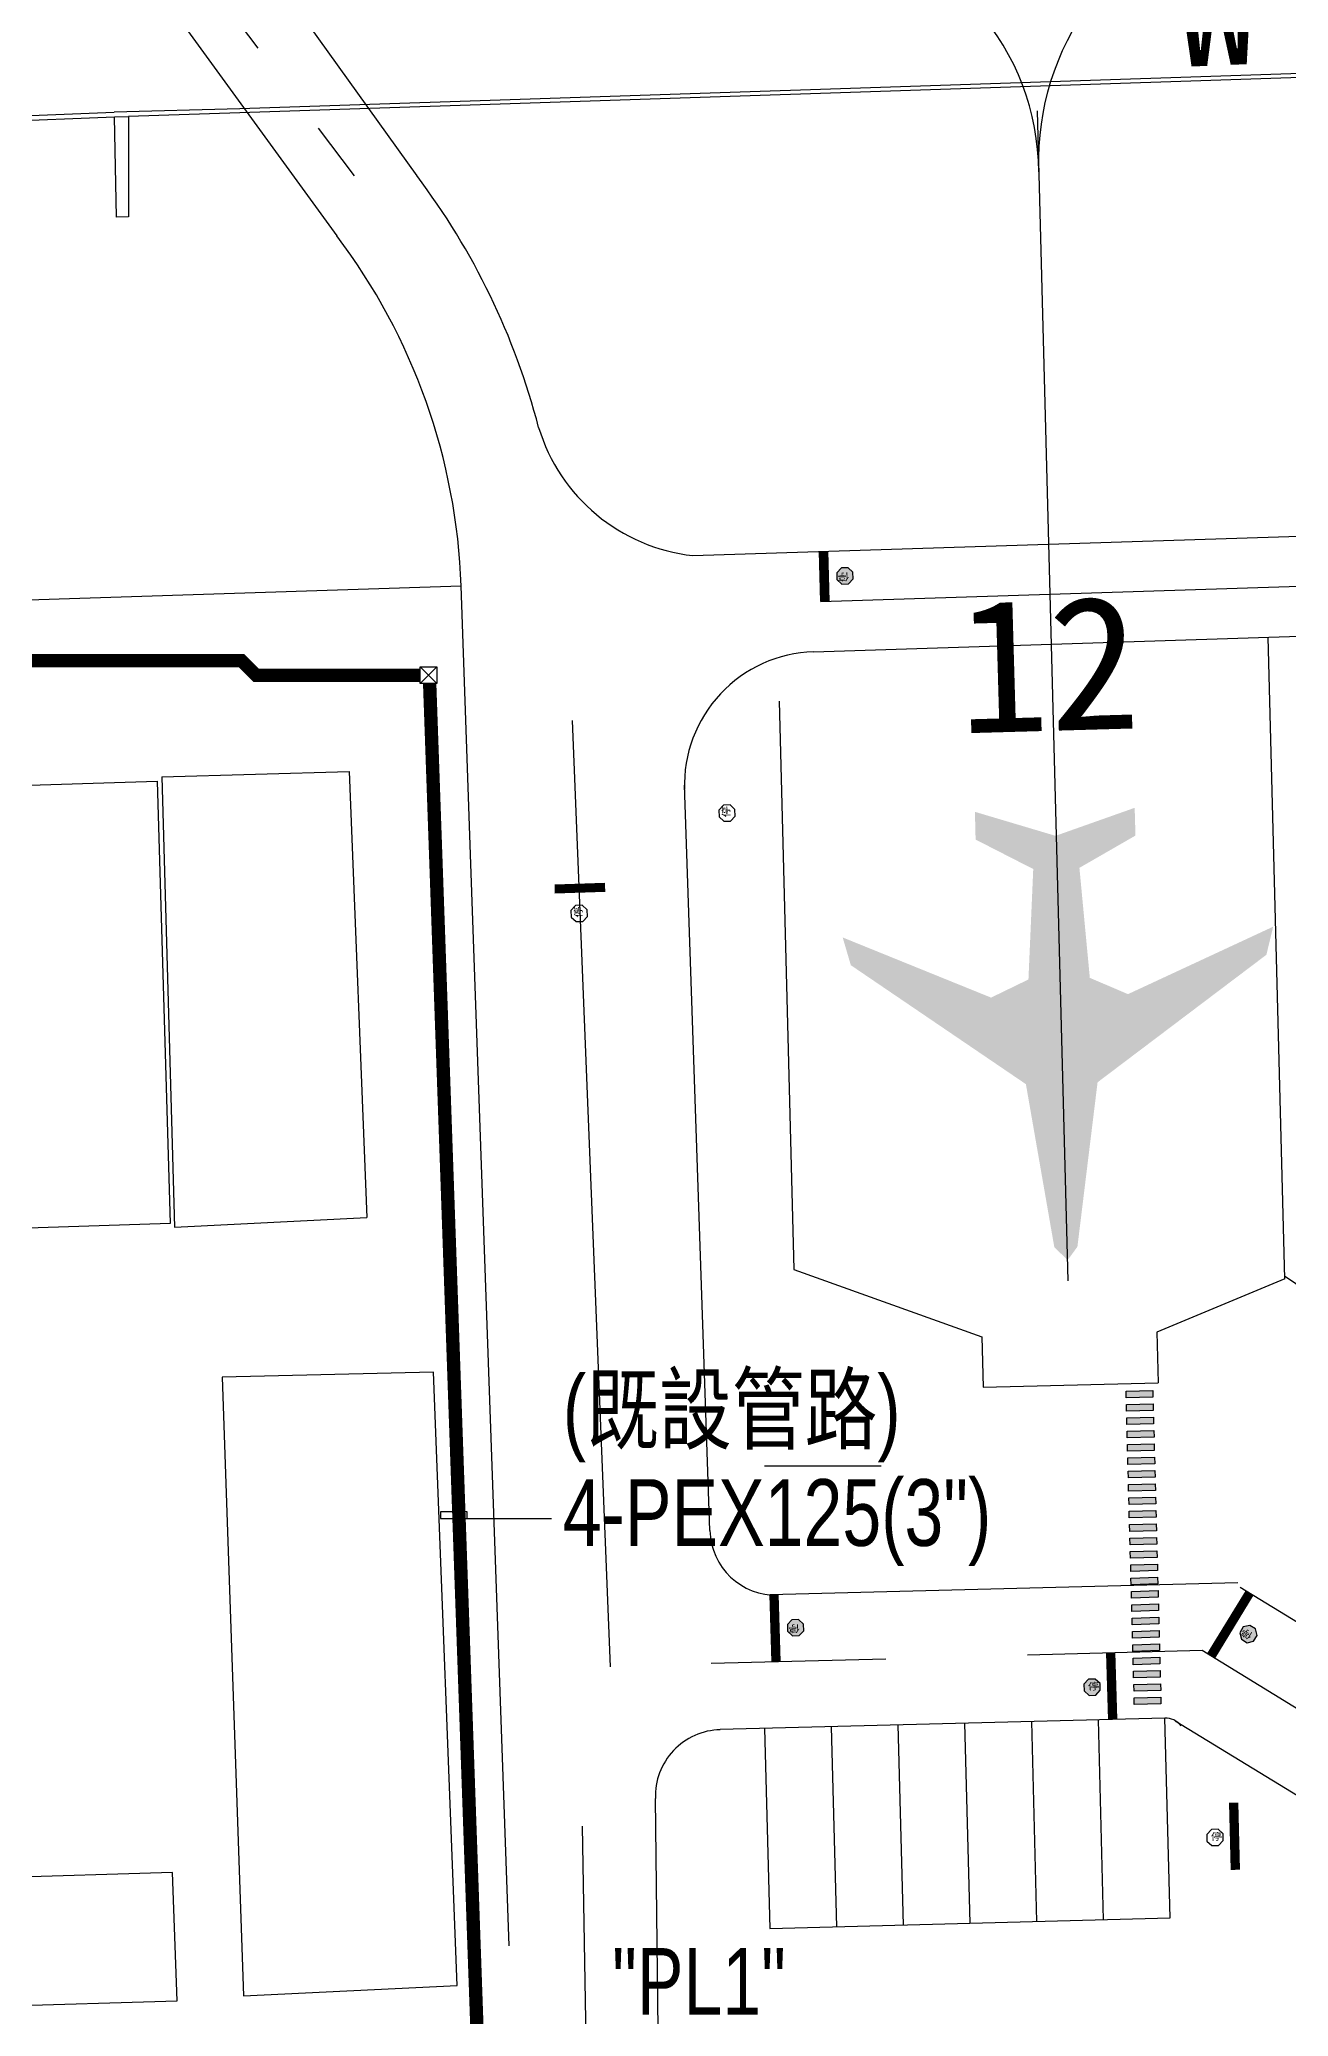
# Model space of a CAD drawing. Extents: x 71210 to 87171, y -11349 to 219.
# Drawn here: x 76465 to 77401, y -7386 to -5904 of the extents above; entities that cross this region are included whole.
import ezdxf
from ezdxf.enums import TextEntityAlignment as Align

# ---------------------------------------------------------------- set-up
doc = ezdxf.new("R2010")
doc.units = 0
doc.linetypes.add('DASHED', pattern=[0.75, 0.5, -0.25])
doc.linetypes.add('HIDDEN', pattern=[9.525, 6.35, -3.175])
for name, color, linetype in [('建築', 7, 'Continuous'), ('文字', 6, 'Continuous'), ('既設手孔', 3, 'DASHED'), ('既設管線', 1, 'HIDDEN')]:
    doc.layers.add(name, color=color, linetype=linetype)
doc.styles.add('TC_T1', font='romanc.shx', dxfattribs={"width": 0.8, "bigfont": '@chineset.shx'})
doc.styles.add('新細明體', font='')
doc.styles.add('細明體', font='')
doc.styles.get('新細明體').set_extended_font_data('新細明體')
doc.styles.get('細明體').set_extended_font_data('細明體')

msp = doc.modelspace()

# ---------------------------------------------------------------- hatches: boundary and pattern name
at = {"layer": '建築', "ltscale": 1000}
h = msp.add_hatch(color=256, dxfattribs=at)
h.dxf.hatch_style = 1
h.paths.add_polyline_path([(83121.6, -5771.5), (83115.7, -5774.5), (83110.1, -5772.3), (83107.2, -5766.8), (83109.3, -5760.9), (83115.3, -5758.3), (83120.9, -5760.4), (83123.3, -5765.8)])
h.paths.add_polyline_path([(83411.7, -5650.9), (83418.1, -5649.2), (83423.1, -5652.5), (83424.7, -5658.5), (83421.3, -5663.9), (83415, -5665.1), (83410, -5661.9), (83408.8, -5656.1)])
h.paths.add_polyline_path([(82083.6, -6006.4), (82082.4, -6001.6), (82078.1, -5999), (82073.3, -6000.3), (82070.7, -6004.5), (82071.9, -6009.4), (82076.2, -6011.9), (82081.1, -6010.7)])
h.paths.add_polyline_path([(81772.2, -6123), (81773.5, -6127.9), (81777.8, -6130.4), (81782.7, -6129.1), (81785.2, -6124.8), (81783.9, -6120), (81779.6, -6117.4), (81774.8, -6118.7)])
h.paths.add_polyline_path([(81988.6, -6215), (81993.5, -6213.7), (81996, -6209.4), (81994.7, -6204.5), (81990.3, -6202), (81985.5, -6203.3), (81983, -6207.6), (81984.3, -6212.5)])
h.paths.add_polyline_path([(82119.2, -6883.9), (82114.4, -6885.2), (82111.9, -6889.5), (82113.2, -6894.4), (82117.5, -6896.9), (82122.3, -6895.6), (82124.8, -6891.3), (82123.6, -6886.4)])
h.paths.add_polyline_path([(82271.3, -7154.7), (82276, -7153), (82278.2, -7148.5), (82276.5, -7143.8), (82272, -7141.6), (82267.3, -7143.3), (82265.1, -7147.8), (82266.8, -7152.5)])
h.paths.add_polyline_path([(81970, -7255), (81975, -7255.1), (81978.6, -7251.6), (81978.7, -7246.6), (81975.2, -7243), (81970.2, -7242.9), (81966.6, -7246.4), (81966.5, -7251.4)])
h.paths.add_polyline_path([(81821.2, -7132), (81821.4, -7137), (81825, -7140.4), (81830, -7140.3), (81833.4, -7136.7), (81833.3, -7131.7), (81829.7, -7128.2), (81824.7, -7128.4)])
h.paths.add_polyline_path([(77964.7, -7187.9), (77964.5, -7182.9), (77960.9, -7179.5), (77955.9, -7179.6), (77952.5, -7183.2), (77952.6, -7188.2), (77956.2, -7191.7), (77961.2, -7191.5)])
h.paths.add_polyline_path([(77788.3, -7238.1), (77788.5, -7243), (77792.1, -7246.5), (77797.1, -7246.4), (77800.5, -7242.7), (77800.4, -7237.7), (77796.8, -7234.3), (77791.8, -7234.4)])
h.paths.add_polyline_path([(77623, -7242.4), (77623.2, -7247.4), (77626.8, -7250.8), (77631.8, -7250.7), (77635.2, -7247.1), (77635.1, -7242.1), (77631.5, -7238.6), (77626.5, -7238.8)])
h.paths.add_polyline_path([(77374.5, -7105), (77377.1, -7100.7), (77375.9, -7095.9), (77371.7, -7093.3), (77366.8, -7094.4), (77364.2, -7098.7), (77365.4, -7103.6), (77369.6, -7106.2)])
h.paths.add_polyline_path([(77247.4, -7137.2), (77247.5, -7142.2), (77251.2, -7145.7), (77256.2, -7145.5), (77259.6, -7141.9), (77259.5, -7136.9), (77255.8, -7133.5), (77250.8, -7133.6)])
h.paths.add_polyline_path([(77037.4, -7097.3), (77037.3, -7092.3), (77033.6, -7088.8), (77028.6, -7089), (77025.2, -7092.6), (77025.3, -7097.6), (77029, -7101), (77034, -7100.9)])
h.paths.add_polyline_path([(77074.4, -6308.6), (77074.3, -6303.6), (77070.6, -6300.2), (77065.6, -6300.3), (77062.2, -6304), (77062.3, -6309), (77066, -6312.4), (77071, -6312.3)])
for points in [[(77235.2, -6819.3), (77225.2, -6809.7), (77203.9, -6687.4), (77072.7, -6598.2), (77066.6, -6577.4), (77177.8, -6622.5), (77205.8, -6608.9), (77209.4, -6526.1), (77166.2, -6504), (77165.7, -6483.2), (77226.1, -6501.2), (77285.4, -6480.2), (77286, -6501), (77244, -6525.2), (77251.8, -6607.7), (77280.4, -6619.9), (77389.2, -6569.3), (77384.1, -6590.4), (77257.6, -6686), (77242.5, -6809.3)], [(77279, -6917.7), (77279.1, -6922.7), (77299.1, -6922.2), (77298.9, -6917.2)], [(77279.2, -6927.7), (77279.3, -6932.7), (77299.3, -6932.2), (77299.2, -6927.2)], [(77279.5, -6937.7), (77279.6, -6942.7), (77299.6, -6942.2), (77299.5, -6937.2)], [(77279.7, -6947.7), (77279.9, -6952.7), (77299.9, -6952.2), (77299.7, -6947.2)], [(77280, -6957.7), (77280.1, -6962.7), (77300.1, -6962.2), (77300, -6957.2)], [(77280.3, -6967.7), (77280.4, -6972.7), (77300.4, -6972.2), (77300.3, -6967.2)], [(77280.5, -6977.7), (77280.7, -6982.7), (77300.7, -6982.2), (77300.5, -6977.2)], [(77280.8, -6987.7), (77280.9, -6992.7), (77300.9, -6992.2), (77300.8, -6987.2)], [(77281.1, -6997.7), (77281.2, -7002.7), (77301.2, -7002.2), (77301, -6997.2)], [(77281.3, -7007.7), (77281.4, -7012.7), (77301.4, -7012.2), (77301.3, -7007.2)], [(77281.6, -7017.7), (77281.7, -7022.7), (77301.7, -7022.2), (77301.6, -7017.2)], [(77281.8, -7027.7), (77282, -7032.7), (77302, -7032.2), (77301.8, -7027.2)], [(77282.1, -7037.7), (77282.2, -7042.7), (77302.2, -7042.2), (77302.1, -7037.2)], [(77282.4, -7047.7), (77282.5, -7052.7), (77302.5, -7052.1), (77302.4, -7047.2)], [(77282.6, -7057.7), (77282.8, -7062.7), (77302.8, -7062.1), (77302.6, -7057.1)], [(77282.9, -7067.7), (77283, -7072.7), (77303, -7072.1), (77302.9, -7067.1)], [(77283.2, -7077.7), (77283.3, -7082.7), (77303.3, -7082.1), (77303.2, -7077.1)], [(77283.4, -7087.7), (77283.6, -7092.7), (77303.5, -7092.1), (77303.4, -7087.1)], [(77283.7, -7097.7), (77283.8, -7102.7), (77303.8, -7102.1), (77303.7, -7097.1)], [(77283.9, -7107.7), (77284.1, -7112.7), (77304.1, -7112.1), (77303.9, -7107.1)], [(77284.2, -7117.7), (77284.3, -7122.7), (77304.3, -7122.1), (77304.2, -7117.1)], [(77284.5, -7127.6), (77284.6, -7132.6), (77304.6, -7132.1), (77304.5, -7127.1)], [(77284.7, -7137.6), (77284.9, -7142.6), (77304.9, -7142.1), (77304.7, -7137.1)], [(77285, -7147.6), (77285.1, -7152.6), (77305.1, -7152.1), (77305, -7147.1)]]:
    msp.add_hatch(color=256, dxfattribs=at).paths.add_polyline_path(points)

# ---------------------------------------------------------------- linework, layer by layer
for p, q in [((76458.6, -5736.2, -12.7), (76687.6, -6051.4, -12.7)), ((76550, -5731, -12.7), (76747.4, -6006.2, -12.7)), ((76601.2, -5874.7, -12.7), (76628.3, -5910.7, -12.7)), ((77759.8, -5917.8, -12.7), (76614.9, -5956.1, -12.7)), ((77759.6, -5920.8, -12.7), (76614.9, -5959.2, -12.7)), ((76210.1, -5970.3, -12.7), (76520.8, -5958.7, -12.7)), ((76614.9, -5956.1, -12.7), (76520.8, -5958.7, -12.7)), ((77212.3, -5957.7, -12.7), (77235.4, -6834.9, -12.7)), ((76210.8, -5973.7, -12.7), (76521, -5962.2, -12.7)), ((76521, -5962.2, -12.7), (76531.4, -5961.9, -12.7)), ((76522.4, -6037.2, -12.7), (76521, -5962.2, -12.7)), ((76614.9, -5959.2, -12.7), (76531.4, -5961.9, -12.7)), ((76531.4, -5961.9, -12.7), (76531.5, -6037.1, -12.7)), ((76673.5, -5970.5, -12.7), (76700.6, -6006.4, -12.7)), ((76531.5, -6037.1, -12.7), (76522.4, -6037.2, -12.7)), ((76954.3, -6291.1, -12.7), (78857.8, -6229.9, -12.7)), ((77050.3, -6325.5, -12.7), (77049.1, -6288, -12.7)), ((77049.7, -6288, -12.7), (77050.7, -6325.5, -12.7)), ((77050.2, -6288, -12.7), (77051.2, -6325.5, -12.7)), ((77050.3, -6325.5, -12.7), (78092.4, -6292, -12.7)), ((77050.7, -6288, -12.7), (77051.7, -6325.5, -12.7)), ((77051.2, -6288, -12.7), (77052.2, -6325.5, -12.7)), ((77051.7, -6287.9, -12.7), (77052.7, -6325.4, -12.7)), ((77052.2, -6287.9, -12.7), (77053.2, -6325.4, -12.7)), ((77052.7, -6287.9, -12.7), (77053.7, -6325.4, -12.7)), ((77053.2, -6287.9, -12.7), (77054.2, -6325.4, -12.7)), ((77053.7, -6287.9, -12.7), (77054.7, -6325.4, -12.7)), ((77054.2, -6287.9, -12.7), (77055.2, -6325.3, -12.7)), ((77054.7, -6287.8, -12.7), (77055.7, -6325.3, -12.7)), ((77055.2, -6287.8, -12.7), (77056.2, -6325.3, -12.7)), ((77055.2, -6287.8, -12.7), (77056.2, -6325.3, -12.7)), ((75156, -6366, -12.7), (76780.7, -6313.8, -12.7)), ((76787.8, -6515.2, -12.7), (76780.7, -6313.8, -12.7)), ((76787.8, -6515.2, -12.7), (76780.7, -6313.8, -12.7)), ((77065.6, -6300.3, -12.7), (77062.2, -6304, -12.7)), ((77065.6, -6300.3, -12.7), (77062.2, -6304, -12.7)), ((77062.2, -6304, -12.7), (77062.3, -6309, -12.7)), ((77062.2, -6304, -12.7), (77062.3, -6309, -12.7)), ((77062.3, -6309, -12.7), (77066, -6312.4, -12.7)), ((77062.3, -6309, -12.7), (77066, -6312.4, -12.7)), ((77070.6, -6300.2, -12.7), (77065.6, -6300.3, -12.7)), ((77070.6, -6300.2, -12.7), (77065.6, -6300.3, -12.7)), ((77066, -6312.4, -12.7), (77071, -6312.3, -12.7)), ((77066, -6312.4, -12.7), (77071, -6312.3, -12.7)), ((77074.3, -6303.6, -12.7), (77070.6, -6300.2, -12.7)), ((77074.3, -6303.6, -12.7), (77070.6, -6300.2, -12.7)), ((77071, -6312.3, -12.7), (77074.4, -6308.6, -12.7)), ((77071, -6312.3, -12.7), (77074.4, -6308.6, -12.7)), ((77074.4, -6308.6, -12.7), (77074.3, -6303.6, -12.7)), ((77074.4, -6308.6, -12.7), (77074.3, -6303.6, -12.7)), ((77044.8, -6363.2, -12.7), (78391.7, -6319.9, -12.7)), ((77385.2, -6352.3, -12.7), (77397.8, -6833.3, -12.7)), ((77018.9, -6400.3, -12.7), (77030.1, -6826.4, -12.7)), ((76892.6, -7124.3, 13.3), (76864.2, -6414.8, -12.7)), ((76266, -6469.1, 97.6), (76552.8, -6460.1, 97.6)), ((76552.8, -6460.1, 97.6), (76562.7, -6792, 97.6)), ((76556.5, -6457, -12.7), (76696.9, -6453, -12.7)), ((76556.5, -6457, -12.7), (76565.9, -6794.7, -12.7)), ((76696.9, -6453, -12.7), (76710.1, -6787.4, -12.7)), ((76967, -7022.1, -12.7), (76948, -6463.1, -12.7)), ((76977.2, -6478.2, -12.7), (76973.8, -6481.9, -12.7)), ((76977.2, -6478.2, -12.7), (76973.8, -6481.9, -12.7)), ((76973.8, -6481.9, -12.7), (76974, -6486.9, -12.7)), ((76973.8, -6481.9, -12.7), (76974, -6486.9, -12.7)), ((76974, -6486.9, -12.7), (76977.6, -6490.3, -12.7)), ((76974, -6486.9, -12.7), (76977.6, -6490.3, -12.7)), ((76982.2, -6478, -12.7), (76977.2, -6478.2, -12.7)), ((76982.2, -6478, -12.7), (76977.2, -6478.2, -12.7)), ((76977.6, -6490.3, -12.7), (76982.6, -6490.1, -12.7)), ((76977.6, -6490.3, -12.7), (76982.6, -6490.1, -12.7)), ((76985.9, -6481.5, -12.7), (76982.2, -6478, -12.7)), ((76985.9, -6481.5, -12.7), (76982.2, -6478, -12.7)), ((76982.6, -6490.1, -12.7), (76986, -6486.5, -12.7)), ((76982.6, -6490.1, -12.7), (76986, -6486.5, -12.7)), ((76986, -6486.5, -12.7), (76985.9, -6481.5, -12.7)), ((76986, -6486.5, -12.7), (76985.9, -6481.5, -12.7)), ((76816.6, -7333.4, -12.7), (76787.8, -6515.2, -12.7)), ((76888.3, -6537, -12.7), (76850.8, -6538.1, -12.7)), ((76888.3, -6537.5, -12.7), (76850.8, -6538.6, -12.7)), ((76888.3, -6538, -12.7), (76850.9, -6539.1, -12.7)), ((76888.4, -6538.5, -12.7), (76850.9, -6539.6, -12.7)), ((76888.4, -6539, -12.7), (76850.9, -6540.1, -12.7)), ((76888.4, -6539.5, -12.7), (76850.9, -6540.6, -12.7)), ((76888.4, -6540, -12.7), (76850.9, -6541.1, -12.7)), ((76888.4, -6540.5, -12.7), (76850.9, -6541.6, -12.7)), ((76888.4, -6541, -12.7), (76851, -6542.1, -12.7)), ((76888.5, -6541.5, -12.7), (76851, -6542.6, -12.7)), ((76888.5, -6542, -12.7), (76851, -6543.1, -12.7)), ((76888.5, -6542.5, -12.7), (76851, -6543.6, -12.7)), ((76888.5, -6543, -12.7), (76851, -6544.1, -12.7)), ((76866.5, -6553.5, -12.7), (76863, -6557.1, -12.7)), ((76863, -6557.1, -12.7), (76863.2, -6562.1, -12.7)), ((76863.2, -6562.1, -12.7), (76866.8, -6565.5, -12.7)), ((76871.5, -6553.3, -12.7), (76866.5, -6553.5, -12.7)), ((76866.8, -6565.5, -12.7), (76871.8, -6565.4, -12.7)), ((76875.1, -6556.7, -12.7), (76871.5, -6553.3, -12.7)), ((76871.8, -6565.4, -12.7), (76875.3, -6561.7, -12.7)), ((76875.3, -6561.7, -12.7), (76875.1, -6556.7, -12.7)), ((76565.9, -6794.7, -12.7), (76710.1, -6787.4, -12.7)), ((76562.7, -6792, 97.6), (76275.6, -6801, 97.6)), ((77030, -6826.4, -12.7), (77170.9, -6876.9, -12.7)), ((77397.9, -6833.3, -12.7), (77302.1, -6873.4, -12.7)), ((77532.9, -6924.1, -12.7), (77397.8, -6831.3, -12.7)), ((77170.9, -6876.9, -12.7), (77171.9, -6914.7, -12.7)), ((77302.1, -6873.4, -12.7), (77303.1, -6911.3, -12.7)), ((76760, -6903.4, 84.3), (76601.5, -6907.1, 84.3)), ((76601.5, -6907.1, 84.3), (76617.6, -7370.9, 84.3)), ((76777.6, -7363.3, 84.3), (76760, -6903.4, 84.3)), ((77171.9, -6914.7, -12.7), (77303.1, -6911.3, -12.7)), ((77279, -6917.7, -12.7), (77298.9, -6917.2, -12.7)), ((77279.1, -6922.7, -12.7), (77279, -6917.7, -12.7)), ((77299.1, -6922.2, -12.7), (77279.1, -6922.7, -12.7)), ((77298.9, -6917.2, -12.7), (77299.1, -6922.2, -12.7)), ((77279.2, -6927.7, -12.7), (77299.2, -6927.2, -12.7)), ((77279.3, -6932.7, -12.7), (77279.2, -6927.7, -12.7)), ((77299.3, -6932.2, -12.7), (77279.3, -6932.7, -12.7)), ((77279.5, -6937.7, -12.7), (77299.5, -6937.2, -12.7)), ((77299.2, -6927.2, -12.7), (77299.3, -6932.2, -12.7)), ((77299.5, -6937.2, -12.7), (77299.6, -6942.2, -12.7)), ((77279.6, -6942.7, -12.7), (77279.5, -6937.7, -12.7)), ((77299.6, -6942.2, -12.7), (77279.6, -6942.7, -12.7)), ((77279.7, -6947.7, -12.7), (77299.7, -6947.2, -12.7)), ((77279.9, -6952.7, -12.7), (77279.7, -6947.7, -12.7)), ((77299.7, -6947.2, -12.7), (77299.9, -6952.2, -12.7)), ((77299.9, -6952.2, -12.7), (77279.9, -6952.7, -12.7)), ((77280, -6957.7, -12.7), (77300, -6957.2, -12.7)), ((77280.1, -6962.7, -12.7), (77280, -6957.7, -12.7)), ((77300.1, -6962.2, -12.7), (77280.1, -6962.7, -12.7)), ((77300, -6957.2, -12.7), (77300.1, -6962.2, -12.7)), ((77280.3, -6967.7, -12.7), (77300.3, -6967.2, -12.7)), ((77280.4, -6972.7, -12.7), (77280.3, -6967.7, -12.7)), ((77300.4, -6972.2, -12.7), (77280.4, -6972.7, -12.7)), ((77280.5, -6977.7, -12.7), (77300.5, -6977.2, -12.7)), ((77280.7, -6982.7, -12.7), (77280.5, -6977.7, -12.7)), ((77300.3, -6967.2, -12.7), (77300.4, -6972.2, -12.7)), ((77300.5, -6977.2, -12.7), (77300.7, -6982.2, -12.7)), ((77300.7, -6982.2, -12.7), (77280.7, -6982.7, -12.7)), ((77280.8, -6987.7, -12.7), (77300.8, -6987.2, -12.7)), ((77280.9, -6992.7, -12.7), (77280.8, -6987.7, -12.7)), ((77300.9, -6992.2, -12.7), (77280.9, -6992.7, -12.7)), ((77300.8, -6987.2, -12.7), (77300.9, -6992.2, -12.7)), ((77281.1, -6997.7, -12.7), (77301, -6997.2, -12.7)), ((77281.2, -7002.7, -12.7), (77281.1, -6997.7, -12.7)), ((77301.2, -7002.2, -12.7), (77281.2, -7002.7, -12.7)), ((77281.3, -7007.7, -12.7), (77301.3, -7007.2, -12.7)), ((77281.4, -7012.7, -12.7), (77281.3, -7007.7, -12.7)), ((77301, -6997.2, -12.7), (77301.2, -7002.2, -12.7)), ((77301.3, -7007.2, -12.7), (77301.4, -7012.2, -12.7)), ((77301.4, -7012.2, -12.7), (77281.4, -7012.7, -12.7)), ((77281.6, -7017.7, -12.7), (77301.6, -7017.2, -12.7)), ((77281.7, -7022.7, -12.7), (77281.6, -7017.7, -12.7)), ((77301.7, -7022.2, -12.7), (77281.7, -7022.7, -12.7)), ((77301.6, -7017.2, -12.7), (77301.7, -7022.2, -12.7)), ((77281.8, -7027.7, -12.7), (77301.8, -7027.2, -12.7)), ((77282, -7032.7, -12.7), (77281.8, -7027.7, -12.7)), ((77302, -7032.2, -12.7), (77282, -7032.7, -12.7)), ((77282.1, -7037.7, -12.7), (77302.1, -7037.2, -12.7)), ((77282.2, -7042.7, -12.7), (77282.1, -7037.7, -12.7)), ((77301.8, -7027.2, -12.7), (77302, -7032.2, -12.7)), ((77302.1, -7037.2, -12.7), (77302.2, -7042.2, -12.7)), ((77302.2, -7042.2, -12.7), (77282.2, -7042.7, -12.7)), ((77282.4, -7047.7, -12.7), (77302.4, -7047.2, -12.7)), ((77282.5, -7052.7, -12.7), (77282.4, -7047.7, -12.7)), ((77302.5, -7052.1, -12.7), (77282.5, -7052.7, -12.7)), ((77302.4, -7047.2, -12.7), (77302.5, -7052.1, -12.7)), ((77362.6, -7061.2, -12.7), (77012.1, -7070.4, -12.7)), ((77012.1, -7070.4, -12.7), (77013.4, -7120.4, -12.7)), ((77012.1, -7070.4, -12.7), (77013.4, -7120.4, -12.7)), ((77012.6, -7070.4, -12.7), (77013.9, -7120.4, -12.7)), ((77013.1, -7070.4, -12.7), (77014.4, -7120.4, -12.7)), ((77013.6, -7070.4, -12.7), (77014.9, -7120.4, -12.7)), ((77014.1, -7070.4, -12.7), (77015.4, -7120.4, -12.7)), ((77014.6, -7070.4, -12.7), (77015.9, -7120.4, -12.7)), ((77015.1, -7070.4, -12.7), (77016.4, -7120.3, -12.7)), ((77015.6, -7070.3, -12.7), (77016.9, -7120.3, -12.7)), ((77016.1, -7070.3, -12.7), (77017.4, -7120.3, -12.7)), ((77016.6, -7070.3, -12.7), (77017.9, -7120.3, -12.7)), ((77017.1, -7070.3, -12.7), (77018.4, -7120.3, -12.7)), ((77017.6, -7070.3, -12.7), (77018.9, -7120.3, -12.7)), ((77018.1, -7070.3, -12.7), (77019.4, -7120.3, -12.7)), ((77018.1, -7070.3, -12.7), (77019.4, -7120.3, -12.7)), ((77282.6, -7057.7, -12.7), (77302.6, -7057.1, -12.7)), ((77282.8, -7062.7, -12.7), (77282.6, -7057.7, -12.7)), ((77302.8, -7062.1, -12.7), (77282.8, -7062.7, -12.7)), ((77282.9, -7067.7, -12.7), (77302.9, -7067.1, -12.7)), ((77283, -7072.7, -12.7), (77282.9, -7067.7, -12.7)), ((77302.6, -7057.1, -12.7), (77302.8, -7062.1, -12.7)), ((77302.9, -7067.1, -12.7), (77303, -7072.1, -12.7)), ((77368.9, -7067.2, -12.7), (77340, -7114.5, -12.7)), ((77368.9, -7067.2, -12.7), (77340, -7114.5, -12.7)), ((77368.9, -7067.2, -12.7), (77340, -7114.5, -12.7)), ((77368.9, -7067.2, -12.7), (77340, -7114.5, -12.7)), ((77369.4, -7067.4, -12.7), (77340.4, -7114.7, -12.7)), ((77369.8, -7067.7, -12.7), (77340.8, -7115, -12.7)), ((77370.2, -7068, -12.7), (77341.3, -7115.2, -12.7)), ((77370.6, -7068.2, -12.7), (77341.7, -7115.5, -12.7)), ((77371.1, -7068.5, -12.7), (77342.1, -7115.8, -12.7)), ((77371.5, -7068.7, -12.7), (77342.5, -7116, -12.7)), ((77371.9, -7069, -12.7), (77343, -7116.3, -12.7)), ((77372.3, -7069.3, -12.7), (77343.4, -7116.6, -12.7)), ((77372.8, -7069.5, -12.7), (77343.8, -7116.8, -12.7)), ((77373.2, -7069.8, -12.7), (77344.2, -7117.1, -12.7)), ((77373.6, -7070, -12.7), (77344.7, -7117.3, -12.7)), ((77374, -7070.3, -12.7), (77345.1, -7117.6, -12.7)), ((77374, -7070.3, -12.7), (77347.9, -7112.9, -12.7)), ((77364.5, -7064.5, -12.7), (77539.5, -7171.6, -12.7)), ((77303, -7072.1, -12.7), (77283, -7072.7, -12.7)), ((77283.2, -7077.7, -12.7), (77303.2, -7077.1, -12.7)), ((77283.3, -7082.7, -12.7), (77283.2, -7077.7, -12.7)), ((77303.3, -7082.1, -12.7), (77283.3, -7082.7, -12.7)), ((77303.2, -7077.1, -12.7), (77303.3, -7082.1, -12.7)), ((77028.6, -7089, -12.7), (77025.2, -7092.6, -12.7)), ((77028.6, -7089, -12.7), (77025.2, -7092.6, -12.7)), ((77025.2, -7092.6, -12.7), (77025.3, -7097.6, -12.7)), ((77025.2, -7092.6, -12.7), (77025.3, -7097.6, -12.7)), ((77025.3, -7097.6, -12.7), (77029, -7101, -12.7)), ((77025.3, -7097.6, -12.7), (77029, -7101, -12.7)), ((77033.6, -7088.8, -12.7), (77028.6, -7089, -12.7)), ((77033.6, -7088.8, -12.7), (77028.6, -7089, -12.7)), ((77037.3, -7092.3, -12.7), (77033.6, -7088.8, -12.7)), ((77037.3, -7092.3, -12.7), (77033.6, -7088.8, -12.7)), ((77034, -7100.9, -12.7), (77037.4, -7097.3, -12.7)), ((77034, -7100.9, -12.7), (77037.4, -7097.3, -12.7)), ((77037.4, -7097.3, -12.7), (77037.3, -7092.3, -12.7)), ((77037.4, -7097.3, -12.7), (77037.3, -7092.3, -12.7)), ((77283.4, -7087.7, -12.7), (77303.4, -7087.1, -12.7)), ((77283.6, -7092.7, -12.7), (77283.4, -7087.7, -12.7)), ((77303.5, -7092.1, -12.7), (77283.6, -7092.7, -12.7)), ((77283.7, -7097.7, -12.7), (77303.7, -7097.1, -12.7)), ((77283.8, -7102.7, -12.7), (77283.7, -7097.7, -12.7)), ((77303.4, -7087.1, -12.7), (77303.5, -7092.1, -12.7)), ((77303.7, -7097.1, -12.7), (77303.8, -7102.1, -12.7)), ((77366.8, -7094.4, -12.7), (77364.2, -7098.7, -12.7)), ((77366.8, -7094.4, -12.7), (77364.2, -7098.7, -12.7)), ((77364.2, -7098.7, -12.7), (77365.4, -7103.6, -12.7)), ((77364.2, -7098.7, -12.7), (77365.4, -7103.6, -12.7)), ((77371.7, -7093.3, -12.7), (77366.8, -7094.4, -12.7)), ((77371.7, -7093.3, -12.7), (77366.8, -7094.4, -12.7)), ((77375.9, -7095.9, -12.7), (77371.7, -7093.3, -12.7)), ((77375.9, -7095.9, -12.7), (77371.7, -7093.3, -12.7)), ((77377.1, -7100.7, -12.7), (77375.9, -7095.9, -12.7)), ((77377.1, -7100.7, -12.7), (77375.9, -7095.9, -12.7)), ((77029, -7101, -12.7), (77034, -7100.9, -12.7)), ((77029, -7101, -12.7), (77034, -7100.9, -12.7)), ((77205, -7115.4, -12.7), (77335.9, -7111.9, -12.7)), ((77264.4, -7113.8, -12.7), (77265.7, -7163.8, -12.7)), ((77264.9, -7113.8, -12.7), (77266.2, -7163.8, -12.7)), ((77265.4, -7113.8, -12.7), (77266.7, -7163.8, -12.7)), ((77265.9, -7113.8, -12.7), (77267.2, -7163.8, -12.7)), ((77266.4, -7113.8, -12.7), (77267.7, -7163.7, -12.7)), ((77266.9, -7113.7, -12.7), (77268.2, -7163.7, -12.7)), ((77267.4, -7113.7, -12.7), (77268.7, -7163.7, -12.7)), ((77267.9, -7113.7, -12.7), (77269.2, -7163.7, -12.7)), ((77268.4, -7113.7, -12.7), (77269.7, -7163.7, -12.7)), ((77268.9, -7113.7, -12.7), (77270.2, -7163.7, -12.7)), ((77269.4, -7113.7, -12.7), (77270.7, -7163.7, -12.7)), ((77269.9, -7113.7, -12.7), (77271.2, -7163.6, -12.7)), ((77270.4, -7113.6, -12.7), (77271.7, -7163.6, -12.7)), ((77270.4, -7113.6, -12.7), (77271.7, -7163.6, -12.7)), ((77270.4, -7113.7, -12.7), (77271.7, -7163.6, -12.7)), ((77270.4, -7113.7, -12.7), (77271.7, -7163.6, -12.7)), ((77270.4, -7113.7, -12.7), (77271.7, -7163.6, -12.7)), ((77303.8, -7102.1, -12.7), (77283.8, -7102.7, -12.7)), ((77283.9, -7107.7, -12.7), (77303.9, -7107.1, -12.7)), ((77284.1, -7112.7, -12.7), (77283.9, -7107.7, -12.7)), ((77304.1, -7112.1, -12.7), (77284.1, -7112.7, -12.7)), ((77303.9, -7107.1, -12.7), (77304.1, -7112.1, -12.7)), ((77335.9, -7111.9, -12.7), (77516, -7222.2, -12.7)), ((77365.4, -7103.6, -12.7), (77369.6, -7106.2, -12.7)), ((77365.4, -7103.6, -12.7), (77369.6, -7106.2, -12.7)), ((77369.6, -7106.2, -12.7), (77374.5, -7105, -12.7)), ((77369.6, -7106.2, -12.7), (77374.5, -7105, -12.7)), ((77374.5, -7105, -12.7), (77377.1, -7100.7, -12.7)), ((77374.5, -7105, -12.7), (77377.1, -7100.7, -12.7)), ((76968.1, -7121.6, -12.7), (77099, -7118.2, -12.7)), ((77284.2, -7117.7, -12.7), (77304.2, -7117.1, -12.7)), ((77284.3, -7122.7, -12.7), (77284.2, -7117.7, -12.7)), ((77304.3, -7122.1, -12.7), (77284.3, -7122.7, -12.7)), ((77284.5, -7127.6, -12.7), (77304.5, -7127.1, -12.7)), ((77284.6, -7132.6, -12.7), (77284.5, -7127.6, -12.7)), ((77304.2, -7117.1, -12.7), (77304.3, -7122.1, -12.7)), ((77304.5, -7127.1, -12.7), (77304.6, -7132.1, -12.7)), ((77250.8, -7133.6, -12.7), (77247.4, -7137.2, -12.7)), ((77250.8, -7133.6, -12.7), (77247.4, -7137.2, -12.7)), ((77247.4, -7137.2, -12.7), (77247.5, -7142.2, -12.7)), ((77247.4, -7137.2, -12.7), (77247.5, -7142.2, -12.7)), ((77247.5, -7142.2, -12.7), (77251.2, -7145.7, -12.7)), ((77247.5, -7142.2, -12.7), (77251.2, -7145.7, -12.7)), ((77255.8, -7133.5, -12.7), (77250.8, -7133.6, -12.7)), ((77255.8, -7133.5, -12.7), (77250.8, -7133.6, -12.7)), ((77259.5, -7136.9, -12.7), (77255.8, -7133.5, -12.7)), ((77259.5, -7136.9, -12.7), (77255.8, -7133.5, -12.7)), ((77256.2, -7145.5, -12.7), (77259.6, -7141.9, -12.7)), ((77256.2, -7145.5, -12.7), (77259.6, -7141.9, -12.7)), ((77259.6, -7141.9, -12.7), (77259.5, -7136.9, -12.7)), ((77259.6, -7141.9, -12.7), (77259.5, -7136.9, -12.7)), ((77304.6, -7132.1, -12.7), (77284.6, -7132.6, -12.7)), ((77284.7, -7137.6, -12.7), (77304.7, -7137.1, -12.7)), ((77284.9, -7142.6, -12.7), (77284.7, -7137.6, -12.7)), ((77304.9, -7142.1, -12.7), (77284.9, -7142.6, -12.7)), ((77304.7, -7137.1, -12.7), (77304.9, -7142.1, -12.7)), ((77251.2, -7145.7, -12.7), (77256.2, -7145.5, -12.7)), ((77251.2, -7145.7, -12.7), (77256.2, -7145.5, -12.7)), ((77285, -7147.6, -12.7), (77305, -7147.1, -12.7)), ((77285.1, -7152.6, -12.7), (77285, -7147.6, -12.7)), ((77305.1, -7152.1, -12.7), (77285.1, -7152.6, -12.7)), ((77305, -7147.1, -12.7), (77305.1, -7152.1, -12.7)), ((77307.9, -7162.7, -12.7), (76974.9, -7171.4, -12.7)), ((77008, -7170.6, -12.7), (77012, -7320.5, -12.7)), ((77058, -7169.3, -12.7), (77062, -7319.2, -12.7)), ((77108, -7167.9, -12.7), (77112, -7317.9, -12.7)), ((77158, -7166.6, -12.7), (77161.9, -7316.6, -12.7)), ((77208, -7165.3, -12.7), (77211.9, -7315.3, -12.7)), ((77258, -7164, -12.7), (77261.9, -7313.9, -12.7)), ((77311.9, -7312.6, -12.7), (77307.9, -7162.7, -12.7)), ((77315.8, -7164.7, -12.7), (77492.6, -7272.9, -12.7)), ((76936.5, -8110.6, 51.7), (76926.3, -7223.1, -12.7)), ((77356.5, -7226.4, -12.7), (77357.8, -7276.4, -12.7)), ((77357, -7226.4, -12.7), (77358.3, -7276.4, -12.7)), ((77357.5, -7226.4, -12.7), (77358.8, -7276.4, -12.7)), ((77358, -7226.4, -12.7), (77359.3, -7276.4, -12.7)), ((77358.5, -7226.4, -12.7), (77359.8, -7276.4, -12.7)), ((77359, -7226.4, -12.7), (77360.3, -7276.4, -12.7)), ((77359.5, -7226.4, -12.7), (77360.8, -7276.3, -12.7)), ((77360, -7226.3, -12.7), (77361.3, -7276.3, -12.7)), ((77360.5, -7226.3, -12.7), (77361.8, -7276.3, -12.7)), ((77361, -7226.3, -12.7), (77362.3, -7276.3, -12.7)), ((77361.5, -7226.3, -12.7), (77362.8, -7276.3, -12.7)), ((77362, -7226.3, -12.7), (77363.3, -7276.3, -12.7)), ((77362.5, -7226.3, -12.7), (77363.8, -7276.3, -12.7)), ((77362.5, -7226.3, -12.7), (77363.8, -7276.3, -12.7)), ((77362.5, -7226.3, -12.7), (77363.8, -7276.3, -12.7)), ((77362.5, -7226.3, -12.7), (77363.8, -7276.2, -12.7)), ((77362.5, -7226.3, -12.7), (77363.8, -7276.2, -12.7)), ((76886.6, -8119.1, 49.5), (76871.7, -7243.7, 17.8)), ((77342.9, -7246.2, -12.7), (77339.5, -7249.9, -12.7)), ((77342.9, -7246.2, -12.7), (77339.5, -7249.9, -12.7)), ((77347.9, -7246.1, -12.7), (77342.9, -7246.2, -12.7)), ((77347.9, -7246.1, -12.7), (77342.9, -7246.2, -12.7)), ((77351.6, -7249.5, -12.7), (77347.9, -7246.1, -12.7)), ((77351.6, -7249.5, -12.7), (77347.9, -7246.1, -12.7)), ((77339.5, -7249.9, -12.7), (77339.6, -7254.9, -12.7)), ((77339.5, -7249.9, -12.7), (77339.6, -7254.9, -12.7)), ((77339.6, -7254.9, -12.7), (77343.3, -7258.3, -12.7)), ((77339.6, -7254.9, -12.7), (77343.3, -7258.3, -12.7)), ((77343.3, -7258.3, -12.7), (77348.3, -7258.2, -12.7)), ((77343.3, -7258.3, -12.7), (77348.3, -7258.2, -12.7)), ((77348.3, -7258.2, -12.7), (77351.7, -7254.5, -12.7)), ((77348.3, -7258.2, -12.7), (77351.7, -7254.5, -12.7)), ((77351.7, -7254.5, -12.7), (77351.6, -7249.5, -12.7)), ((77351.7, -7254.5, -12.7), (77351.6, -7249.5, -12.7)), ((76564.3, -7278.6, 80.4), (76151.9, -7291.1, 80.4)), ((76567.8, -7374.8, 80.4), (76564.3, -7278.6, 80.4)), ((77012, -7320.5, -12.7), (77311.9, -7312.6, -12.7)), ((76617.6, -7370.9, 84.3), (76777.6, -7363.3, 84.3)), ((76294.3, -7382.6, 80.4), (76567.8, -7374.8, 80.4))]:
    msp.add_line(p, q, dxfattribs=at)
for centre, radius, start, end in [((77029.4, -6003.9, -12.7), 184.1, 0.2009, 41.6579), ((77413.3, -5995.3, -12.7), 200, 143.7547, 181.5067), ((76318.5, -6330.1, -12.7), 537.5, 14.5585, 37.06), ((76318.5, -6330.1, -12.7), 462.5, 2.0169, 37.06), ((76969.5, -6155.2, -12.7), 136.7, 196.925, 263.6015), ((77048, -6463.1, -12.7), 100, 91.8419, 181.9504), ((77017, -7020.7, -12.7), 50, 181.6065, 271.5067), ((76976.2, -7221.4, -12.7), 50, 91.5067, 181.879), ((77308.3, -7177.7, -12.7), 15, 37.9286, 91.5067)]:
    msp.add_arc(centre, radius, start, end, dxfattribs=at)
at = {"layer": '文字', "ltscale": 2}
msp.add_line((76765.1, -7013.1, 200.7), (76848.4, -7013.1, 200.7), dxfattribs=at)
at = {"layer": '文字', "ltscale": 2, "elevation": 200.7}
msp.add_lwpolyline([(76785.1, -7013.1), (76785.1, -7008.1), (76765.1, -7008.1), (76765.1, -7013.1)], close=True, dxfattribs=at)
at = {"layer": '既設手孔', "ltscale": 1000}
for p, q in [((76749.9, -6374.6, 42.2), (76762.4, -6387.1, 42.2)), ((76749.9, -6387.1, 42.2), (76762.4, -6374.6, 42.2))]:
    msp.add_line(p, q, dxfattribs=at)
at = {"layer": '既設手孔', "ltscale": 1000, "elevation": 200.7}
msp.add_lwpolyline([(76749.9, -6374.6), (76762.4, -6374.6), (76762.4, -6387.1), (76749.9, -6387.1)], close=True, dxfattribs=at)
at = {"layer": '既設管線', "ltscale": 2, "const_width": 10}
for points, elevation in [([(76283.7, -6369.8), (76616, -6369.8), (76627, -6380.8), (76749.9, -6380.8)], 91.2), ([(76793.1, -7411.6), (76757.1, -6387.1)], 200.7)]:
    msp.add_lwpolyline(points, dxfattribs=dict(at, elevation=elevation))

# ---------------------------------------------------------------- texts
at = {"layer": '建築', "ltscale": 1000, "style": '細明體'}
msp.add_text('W TWY', height=90, rotation=2.4416, dxfattribs=at).set_placement((77469, -5873.3, 9.8), align=Align.MIDDLE_CENTER)
at = {"layer": '建築', "ltscale": 1000}
for s, height, rotation, style, p in [('停', 6, 91.7649, 'TC_T1', (77071.1, -6310.6, -12.7)), ('12', 100, 1.6271, '細明體', (77154.2, -6424.4, 24.8)), ('停', 6, 2.1924, 'TC_T1', (76975.7, -6487, -12.7)), ('停', 6, 1.9249, 'TC_T1', (76864.9, -6562.2, -12.7)), ('停', 6, 91.7649, 'TC_T1', (77034.1, -7099.2, -12.7)), ('停', 6, 58.776, 'TC_T1', (77370.6, -7104.8, -12.7)), ('停', 6, 271.7649, 'TC_T1', (77250.7, -7135.3, -12.7)), ('停', 6, 271.7649, 'TC_T1', (77342.8, -7247.9, -12.7))]:
    msp.add_text(s, height=height, rotation=rotation, dxfattribs=dict(at, style=style)).set_placement(p)
at = {"layer": '文字', "style": '新細明體', "width": 0.8}
for s, p in [('(既設管路)', (76856.9, -6956, -106.2)), ('4-PEX%%O125%%O(3")', (76856.9, -7033.6, -106.2)), ('"PL1"', (76893.8, -7385.2, -5.9))]:
    msp.add_text(s, height=50, dxfattribs=at).set_placement(p)

doc.saveas('drawing.dxf')
